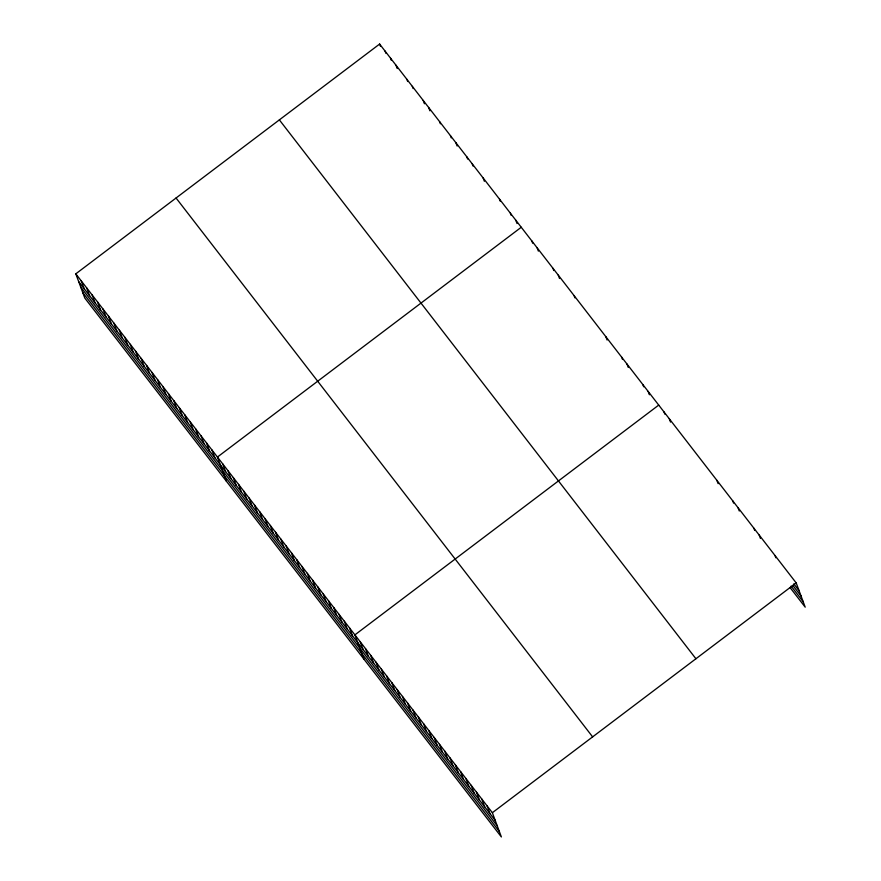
<?xml version="1.0" encoding="UTF-8"?>
<svg xmlns="http://www.w3.org/2000/svg" width="881" height="881" viewBox="0 0 881 881"><rect width="100%" height="100%" fill="white"/><g stroke="black" fill="none" stroke-linecap="round" stroke-linejoin="round"><path stroke-width="1.32" d="M75.799 273.837L492.358 812.711L501.377 836.95L84.807 298.075L75.799 273.837L379.623 44.05L796.193 582.925L805.201 607.163L790.103 587.627M521.255 227.265L217.431 457.052L226.439 481.29M658.724 405.095L354.889 634.882L363.908 659.12M492.358 812.711L796.193 582.925M793.792 583.85L799.078 590.688M792.79 585.38L801.104 596.129M791.094 586.096L803.186 601.723M279.365 119.882L695.924 658.757M176.057 198.005L592.627 736.879M78.684 281.601L495.243 820.475M80.7 287.041L497.269 825.915M82.792 292.635L499.351 831.51M775.038 555.57L775.864 557.783M759.18 535.042L760.413 538.379M753.894 528.204L754.72 530.428M738.036 507.687L739.269 511.013M732.739 500.849L733.565 503.062M716.881 480.332L718.125 483.658M669.296 418.772L670.54 422.098M664.01 411.934L664.836 414.158M648.152 391.417L649.385 394.743M642.866 384.579L643.692 386.792M626.997 364.062L628.241 367.388M621.711 357.212L622.537 359.437M605.853 336.696L607.086 340.022M574.126 295.664L574.952 297.877M558.268 275.147L559.501 278.473M552.982 268.309L553.808 270.522M537.124 247.781L538.357 251.118M531.838 240.942L532.653 243.167M515.814 220.217L517.048 223.543M510.363 213.169L511.189 215.393M499.472 199.084L500.298 201.297M483.129 177.94L484.363 181.266M472.238 163.844L473.053 166.069M466.787 156.796L467.613 159.021M455.895 142.7L457.129 146.037M450.444 135.663L451.27 137.877M439.553 121.567L440.379 123.781M428.651 107.471L429.895 110.797M423.21 100.423L424.444 103.749M412.308 86.327L413.134 88.552M406.868 79.279L407.694 81.504M395.965 65.194L397.21 68.52M390.525 58.146L391.351 60.36M385.074 51.098L385.9 53.312M379.623 44.05L380.449 46.264M487.072 805.873L489.957 813.637M481.786 799.034L484.671 806.798M476.5 792.184L479.385 799.959M471.203 785.345L474.099 793.12M465.917 778.507L468.813 786.27M460.631 771.668L463.527 779.432M455.345 764.829L458.23 772.593M450.059 757.99L452.944 765.754M444.773 751.152L447.658 758.915M439.487 744.313L442.372 752.077M434.201 737.474L437.086 745.238M428.915 730.635L431.8 738.399M423.629 723.797L426.514 731.56M418.332 716.958L421.228 724.722M413.046 710.119L415.942 717.883M407.76 703.28L410.645 711.044M402.474 696.442L405.359 704.205M397.188 689.592L400.073 697.367M391.902 682.753L394.787 690.517M386.616 675.914L389.501 683.678M381.33 669.075L384.215 676.839M376.044 662.237L378.929 670M370.758 655.398L373.643 663.162M365.461 648.559L368.357 656.323M360.175 641.72L363.071 649.484M349.603 628.043L352.488 635.807M344.317 621.204L347.202 628.968M339.031 614.365L341.916 622.129M333.745 607.527L336.63 615.29M328.459 600.688L331.344 608.452M323.173 593.838L326.058 601.613M317.887 586.999L320.772 594.763M312.59 580.161L315.486 587.924M307.304 573.322L310.2 581.086M302.018 566.483L304.903 574.247M296.732 559.644L299.617 567.408M291.446 552.805L294.331 560.569M286.16 545.967L289.045 553.731M280.874 539.128L283.759 546.892M275.588 532.289L278.473 540.053M270.302 525.45L273.187 533.214M265.005 518.612L267.901 526.375M259.719 511.773L262.615 519.537M254.433 504.934L257.329 512.698M249.147 498.084L252.032 505.859M243.861 491.246L246.746 499.009M238.575 484.407L241.46 492.171M233.289 477.568L236.174 485.332M228.003 470.729L230.888 478.493M222.717 463.891L225.602 471.654M211.98 450.004L214.865 457.768M206.528 442.956L209.414 450.72M201.088 435.908L203.974 443.672M195.637 428.86L198.522 436.635M190.186 421.823L193.082 429.587M184.746 414.775L187.631 422.539M179.295 407.727L182.18 415.491M173.843 400.679L176.74 408.443M168.403 393.631L171.288 401.395M162.952 386.583L165.837 394.347M157.501 379.535L160.397 387.299M152.061 372.487L154.946 380.251M146.609 365.439L149.495 373.214M141.158 358.402L144.055 366.166M135.718 351.354L138.603 359.118M130.267 344.306L133.152 352.07M124.827 337.258L127.712 345.022M119.376 330.21L122.261 337.974M113.924 323.162L116.81 330.926M108.484 316.114L111.369 323.878M103.033 309.066L105.918 316.83M97.582 302.018L100.467 309.793M92.142 294.981L95.027 302.745M86.69 287.933L89.576 295.697M81.239 280.885L84.136 288.649"/></g></svg>
